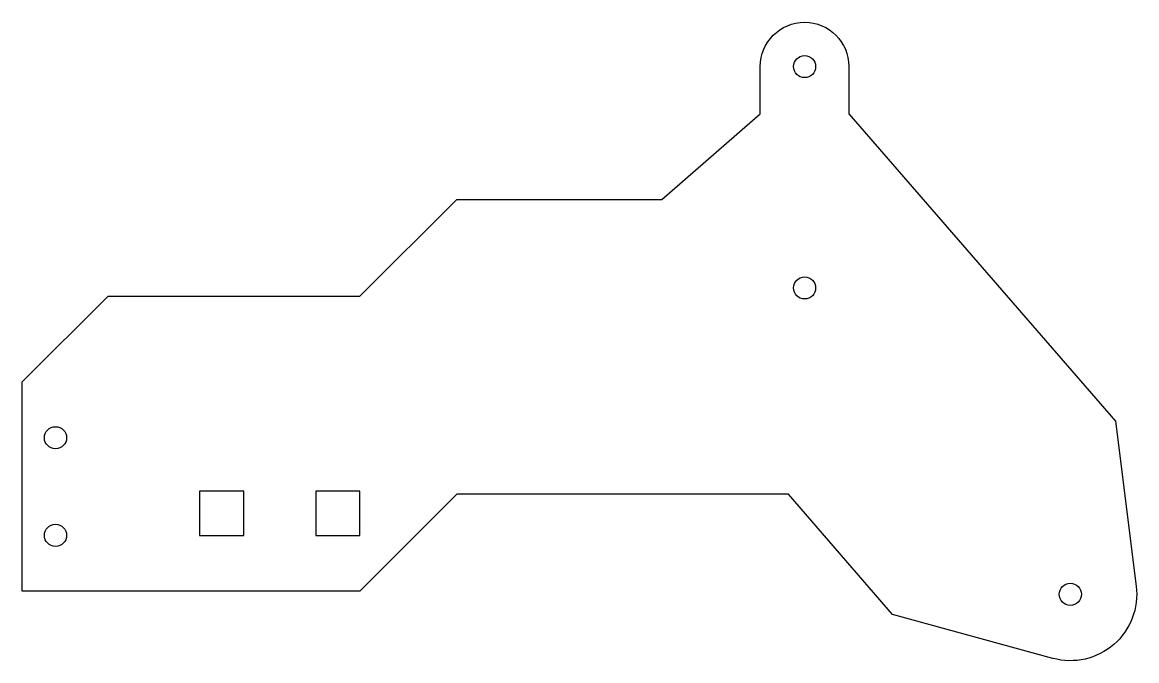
# Model space of a CAD drawing. Header units: inches. Extents: x -4.67 to 1.63, y 0.84 to 4.45.
import ezdxf

# ---------------------------------------------------------------- set-up
doc = ezdxf.new("R2010")
doc.units = ezdxf.units.IN
doc.layers.get('0').update_dxf_attribs({"linetype": 'CONTINUOUS'})

msp = doc.modelspace()

# ---------------------------------------------------------------- linework, layer by layer
msp.add_lwpolyline([(-0.5, 4.1987, -1), (0, 4.1987), (0, 3.9314), (1.5049, 2.1958), (1.6221, 1.2656, -0.534511), (1.1509, 0.8571), (0.2467, 1.1048), (-0.3416, 1.7833), (-2.2134, 1.7833), (-2.7602, 1.2365), (-4.6665, 1.2365), (-4.6665, 2.4176), (-4.1822, 2.9018), (-2.7602, 2.9018), (-2.2134, 3.4487), (-1.0567, 3.4487), (-0.5, 3.9314)], format="xyb", close=True)
for points in [[(-3.4165, 1.5514), (-3.4165, 1.8014), (-3.6665, 1.8014), (-3.6665, 1.5514)], [(-3.0102, 1.5514), (-2.7602, 1.5514), (-2.7602, 1.8014), (-3.0102, 1.8014)]]:
    msp.add_lwpolyline(points, close=True)
for centre in [(-0.25, 4.1987), (-0.25, 2.9487), (-4.479, 2.1026), (-4.479, 1.5514), (1.25, 1.2187)]:
    msp.add_circle(centre, 0.0625)

doc.saveas('drawing.dxf')
